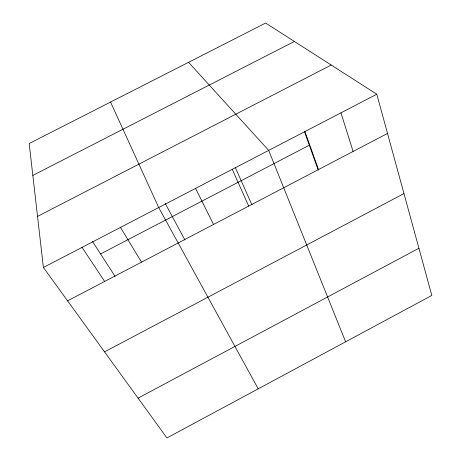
<?xml version="1.0" encoding="UTF-8"?>
<svg xmlns="http://www.w3.org/2000/svg" width="461" height="461" viewBox="0 0 461 461"><rect width="100%" height="100%" fill="white"/><g stroke="black" fill="none" stroke-linecap="round" stroke-linejoin="round"><path stroke-width="0.69" d="M138.064 398.131L418.916 248.254M104.543 351.87L403.963 193.574M67.577 300.843L387.517 133.448M100.561 253.948L309.331 145.198M43.392 267.466L376.793 94.223L431.819 295.438L166.911 437.95L43.392 267.466L29.181 143.527L265.634 23.05L376.793 94.223M37.537 216.405L331.205 65.03M32.835 175.405L294.389 41.461M188.566 62.316L268.688 150.395L345.617 341.808M82.064 247.373L104.653 281.446M92.465 241.42L115.112 276.456M120.5 227.4L141.515 262.159M258.223 388.825L158.711 207.542L110.559 102.065M165.303 203.578L184.907 239.933M195.579 188.388L213.541 224.472M232.24 169.337L248.721 206.067M235.214 167.251L251.931 204.863M304.928 131.564L318.499 169.562M304.364 131.322L318.257 170.161M340.961 112.841L353.103 151.456"/></g></svg>
